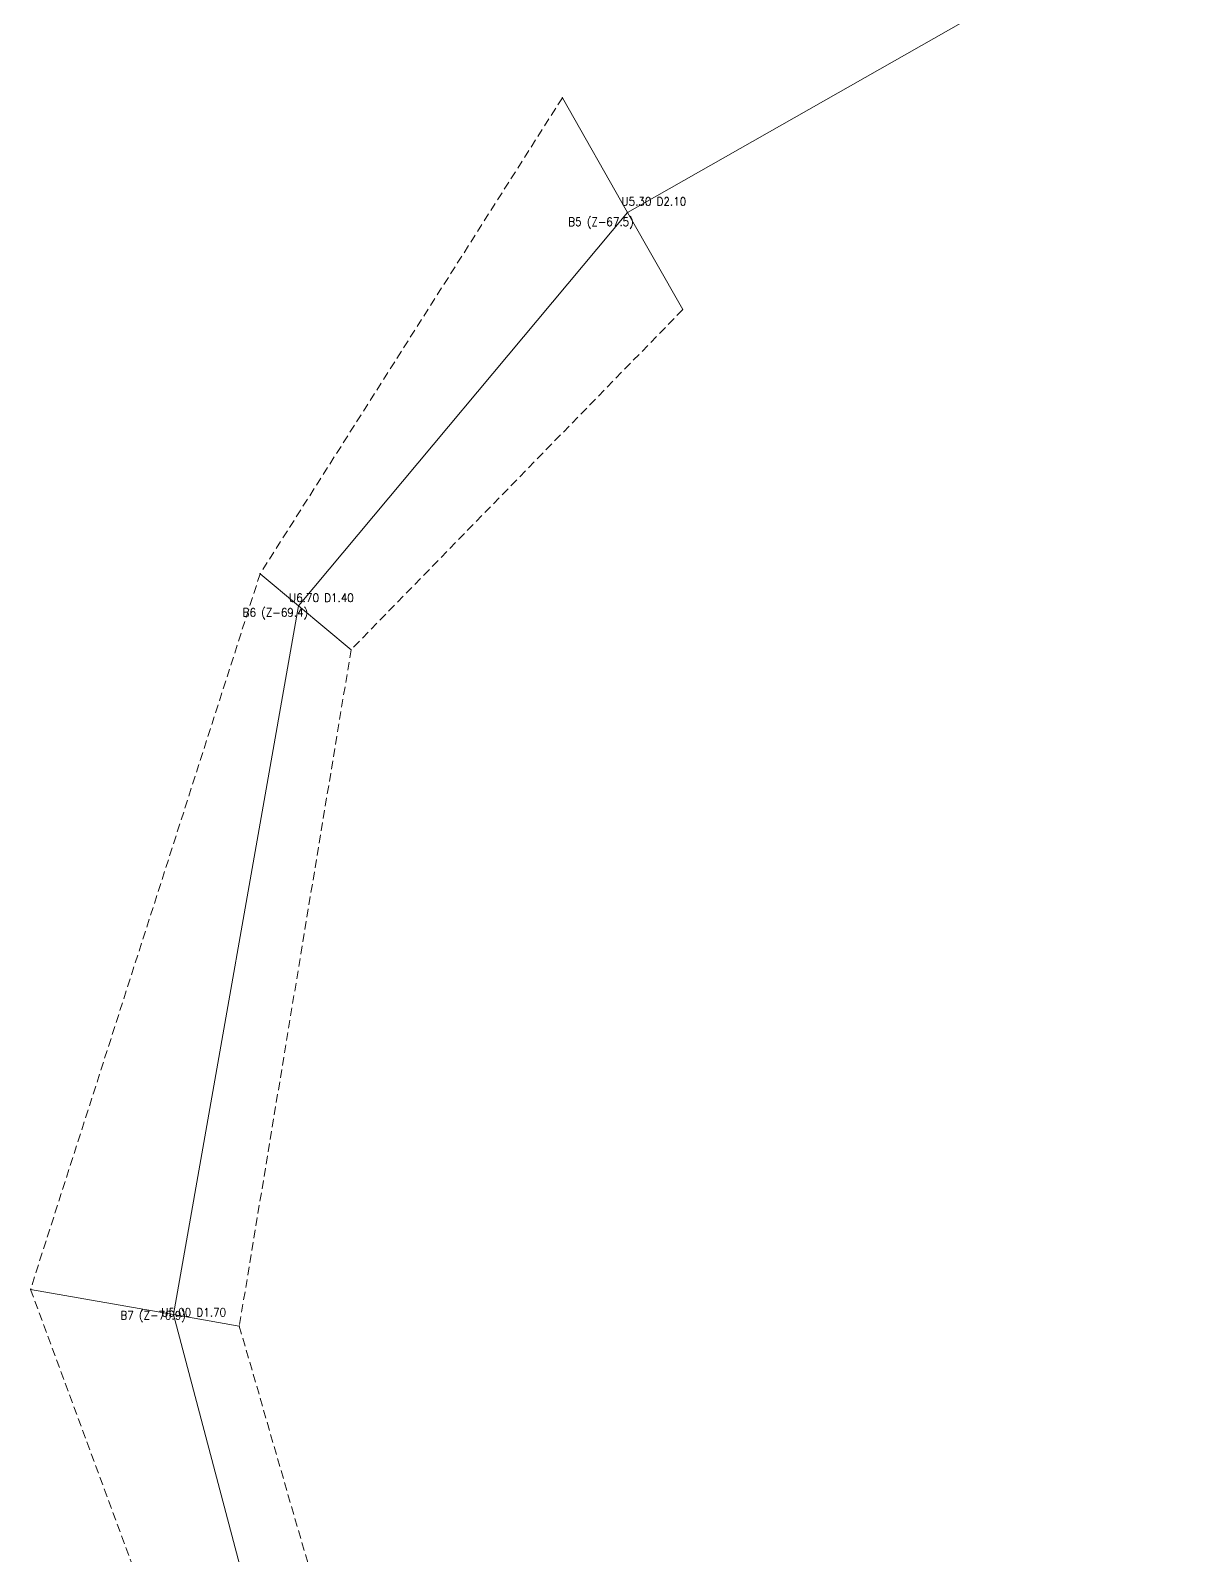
# Model space of a CAD drawing. Header units: feet. Extents: x -352 to 533, y -1323 to 2.
# Drawn here: x -346.7 to -277.8, y -397.9 to -306.5 of the extents above; entities that cross this region are included whole.
import ezdxf

# ---------------------------------------------------------------- set-up
doc = ezdxf.new("R2010")
doc.units = ezdxf.units.FT
doc.header["$MEASUREMENT"] = 0
doc.linetypes.add('DASHED', pattern=[0.75, 0.5, -0.25])
for name, color, linetype, lineweight, true_color in [('CTRL-LRUD', 9, 'Continuous', 9, 0xffc0cb), ('CTRL-LRUD-WALL-LEFT', 8, 'DASHED', 0, 0x808080), ('CTRL-LRUD-WALL-RIGHT', 8, 'DASHED', 0, 0x808080), ('CTRL-SHOTS', 8, 'Continuous', 9, 0x808080), ('CTRL-STATION-LABELS', 1, 'Continuous', 0, 0xff0000), ('CTRL-STATIONS', 1, 'Continuous', 9, 0xff0000)]:
    doc.layers.add(name, color=color, linetype=linetype, lineweight=lineweight, true_color=true_color)
doc.styles.add('textstyle104', font='')
doc.styles.add('textstyle116', font='')
doc.styles.add('textstyle17', font='')
doc.styles.add('textstyle245', font='')
doc.styles.add('textstyle264', font='')
doc.styles.add('textstyle34', font='')
doc.styles.get('textstyle104').set_extended_font_data('standard')
doc.styles.get('textstyle116').set_extended_font_data('standard')
doc.styles.get('textstyle17').set_extended_font_data('standard')
doc.styles.get('textstyle245').set_extended_font_data('standard')
doc.styles.get('textstyle264').set_extended_font_data('standard')
doc.styles.get('textstyle34').set_extended_font_data('standard')

msp = doc.modelspace()

# ---------------------------------------------------------------- linework, layer by layer
at = {"layer": 'CTRL-LRUD'}
for p, q in [((-310.949, -317.382), (-314.852, -310.513)), ((-310.949, -317.382), (-307.639, -323.207)), ((-330.654, -340.965), (-332.956, -339.041)), ((-330.654, -340.965), (-327.507, -343.594)), ((-338.144, -383.443), (-346.712, -381.932)), ((-338.144, -383.443), (-334.205, -384.138))]:
    msp.add_line(p, q, dxfattribs=at)
for p in [(-314.852, -310.513), (-307.639, -323.207), (-332.956, -339.041), (-327.507, -343.594), (-346.712, -381.932), (-334.205, -384.138)]:
    msp.add_point(p, dxfattribs=at)
at = {"layer": 'CTRL-LRUD-WALL-LEFT'}
msp.add_lwpolyline([(-307.639, -323.207), (-327.507, -343.594), (-334.205, -384.138), (-322.324, -425.249), (-311.453, -443.315), (-303.488, -457.843), (-286.603, -482.22)], dxfattribs=at)
at = {"layer": 'CTRL-LRUD-WALL-RIGHT'}
msp.add_lwpolyline([(-314.852, -310.513), (-332.956, -339.041), (-346.712, -381.932), (-329.962, -427.269), (-324.373, -449.445), (-310.209, -463.978), (-295.637, -486.508)], dxfattribs=at)
at = {"layer": 'CTRL-SHOTS'}
for p, q in [((-277.829, -298.559), (-310.949, -317.382)), ((-310.949, -317.382), (-330.654, -340.965)), ((-330.654, -340.965), (-338.144, -383.443)), ((-338.144, -383.443), (-326.771, -426.425))]:
    msp.add_line(p, q, dxfattribs=at)
at = {"layer": 'CTRL-STATIONS'}
for p in [(-310.949, -317.382), (-330.654, -340.965), (-338.144, -383.443)]:
    msp.add_point(p, dxfattribs=at)

# ---------------------------------------------------------------- texts
at = {"layer": 'CTRL-STATION-LABELS', "char_height": 0.5, "width": 100}
for s, insert, attachment_point, style in [('U5.30 D2.10', (-311.32, -316.73), 4, 'textstyle116'), ('B5 (Z-67.5)', (-310.579, -318.034), 6, 'textstyle17'), ('U6.70 D1.40', (-331.229, -340.484), 4, 'textstyle245'), ('B6 (Z-69.4)', (-330.078, -341.446), 6, 'textstyle34'), ('B7 (Z-70.9)', (-337.405, -383.573), 6, 'textstyle104'), ('U5.00 D1.70', (-338.882, -383.313), 4, 'textstyle264')]:
    msp.add_mtext(s, dxfattribs=dict(at, insert=insert, attachment_point=attachment_point, style=style))

doc.saveas('drawing.dxf')
